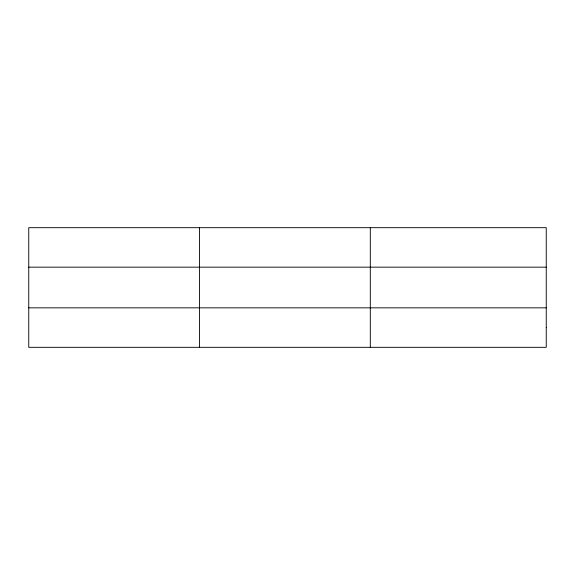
<?xml version="1.0" encoding="UTF-8"?>
<svg xmlns="http://www.w3.org/2000/svg" width="575" height="575" viewBox="0 0 575 575"><rect width="100%" height="100%" fill="white"/><g stroke="black" fill="none" stroke-linecap="round" stroke-linejoin="round"><path stroke-width="0.86" d="M199.525 227.678L199.525 347.322M370.3 227.678L370.3 347.322M28.75 267.159L546.25 267.159M28.75 307.841L546.25 307.841M546.25 327.585L546.25 347.322L28.75 347.322L28.75 227.678L546.25 227.678L546.25 327.585"/></g></svg>
